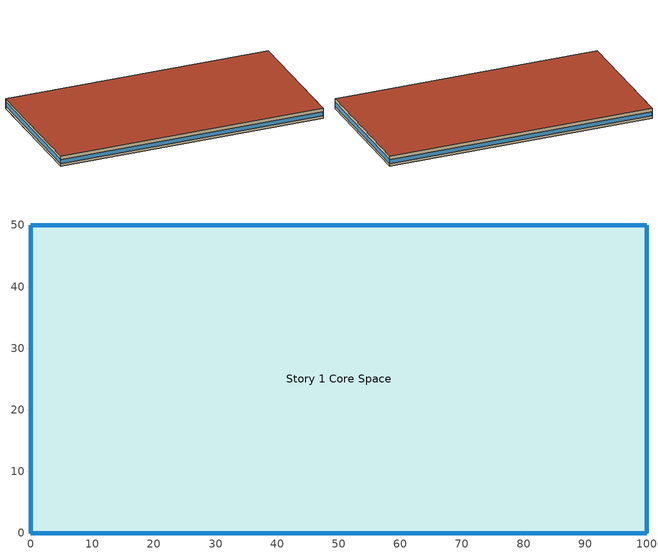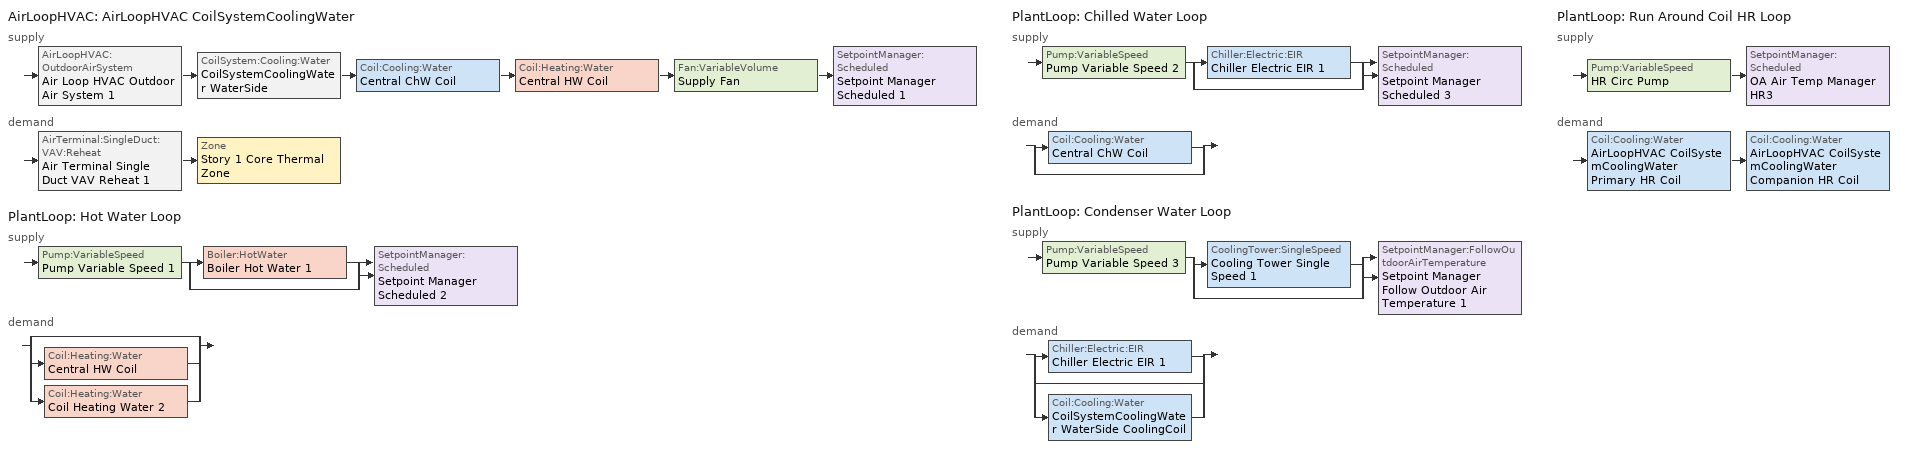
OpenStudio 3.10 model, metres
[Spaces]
Story 1 Core Space
 floor ground: 0,0 0,50 100,50 100,0 z0
 wall outside: 0,50 0,0 100,0 100,50 0,50 z0:4
 window: 0.03,0 99.97,0 / 100,0.03 100,49.97 / 99.97,50 0.03,50 / 0,49.97 0,0.03 z1:2.6
 roof outside: 100,0 100,50 0,50 0,0 z4
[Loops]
AirLoopHVAC 'AirLoopHVAC CoilSystemCoolingWater'
 supply: AirLoopHVAC:OutdoorAirSystem 'Air Loop HVAC Outdoor Air System 1' > CoilSystem:Cooling:Water 'CoilSystemCoolingWater WaterSide' > Coil:Cooling:Water 'Central ChW Coil' > Coil:Heating:Water 'Central HW Coil' > Fan:VariableVolume 'Supply Fan' > SetpointManager:Scheduled 'Setpoint Manager Scheduled 1'
 demand: AirTerminal:SingleDuct:VAV:Reheat 'Air Terminal Single Duct VAV Reheat 1' > Zone 'Story 1 Core Thermal Zone'
PlantLoop 'Hot Water Loop'
 supply: Pump:VariableSpeed 'Pump Variable Speed 1' > split
  | Boiler:HotWater 'Boiler Hot Water 1'
  | bypass
  join > SetpointManager:Scheduled 'Setpoint Manager Scheduled 2'
 demand: split
  | bypass
  | Coil:Heating:Water 'Central HW Coil'
  | Coil:Heating:Water 'Coil Heating Water 2'
PlantLoop 'Chilled Water Loop'
 supply: Pump:VariableSpeed 'Pump Variable Speed 2' > split
  | Chiller:Electric:EIR 'Chiller Electric EIR 1'
  | bypass
  join > SetpointManager:Scheduled 'Setpoint Manager Scheduled 3'
 demand: split
  | Coil:Cooling:Water 'Central ChW Coil'
  | bypass
PlantLoop 'Condenser Water Loop'
 supply: Pump:VariableSpeed 'Pump Variable Speed 3' > split
  | CoolingTower:SingleSpeed 'Cooling Tower Single Speed 1'
  | bypass
  join > SetpointManager:FollowOutdoorAirTemperature 'Setpoint Manager Follow Outdoor Air Temperature 1'
 demand: split
  | Chiller:Electric:EIR 'Chiller Electric EIR 1'
  | bypass
  | Coil:Cooling:Water 'CoilSystemCoolingWater WaterSide CoolingCoil'
PlantLoop 'Run Around Coil HR Loop'
 supply: Pump:VariableSpeed 'HR Circ Pump' > SetpointManager:Scheduled 'OA Air Temp Manager HR3'
 demand: Coil:Cooling:Water 'AirLoopHVAC CoilSystemCoolingWater Primary HR Coil' > Coil:Cooling:Water 'AirLoopHVAC CoilSystemCoolingWater Companion HR Coil'
[Building]
Building 1: Space Type=Baseline Model Space Type; Default Construction Set=ASHRAE_189.1-2009_ClimateZone 4-5 (mdoff)_ConstSet
[SizingPeriod:DesignDay] Barometric Pressure {Pa}=98934; Rain Indicator=No; Snow Indicator=No; Day of Month=21; Daylight Saving Time Indicator=No; Humidity Condition Type=Wetbulb; Dry-Bulb Temperature Range Modifier Type=DefaultMultipliers
Name | Maximum Dry-Bulb Temperature {C} | Daily Dry-Bulb Temperature Range {deltaC} | Wind Speed {m/s} | Wind Direction {deg} | Month | Day Type | Wetbulb or DewPoint at Maximum Dry-Bulb {C} | Solar Model Indicator | ASHRAE Clear Sky Optical Depth for Beam Irradiance | ASHRAE Clear Sky Optical Depth for Diffuse Irradiance | Sky Clearness
Chicago Ohare Intl Ap Ann Clg .4% Condns DB=>MWB | 33.3 | 10.5 | 5.2 | 230 | 7 | SummerDesignDay | 23.7 | ASHRAETau | 0.455 | 2.05
Chicago Ohare Intl Ap Ann Htg 99.6% Condns DB | -20 | 0 | 4.9 | 270 | 1 | WinterDesignDay | -20 | ASHRAEClearSky |  |  | 0
[DefaultConstructionSet]
ASHRAE_189.1-2009_ClimateZone 4-5 (mdoff)_ConstSet: Default Exterior Surface Constructions=ASHRAE_189.1-2009_ClimateZone 4-5 (mdoff)_Exterior_DefSurfCons; Default Interior Surface Constructions=000_Interior_DefSurfCons; Default Ground Contact Surface Constructions=000_Ground_DefSurfCons; Default Exterior SubSurface Constructions=ASHRAE_189.1-2009_ClimateZone 4-5 (mdoff)_Exterior_DefSubCons; Default Interior SubSurface Constructions=000_Interior_DefSubCons; Interior Partition Construction=000_Interior Partition
[DefaultSurfaceConstructions]
Name | Floor Construction | Wall Construction | Roof Ceiling Construction
ASHRAE_189.1-2009_ClimateZone 4-5 (mdoff)_Exterior_DefSurfCons | 000_ExtSlabCarpet_4in_ClimateZone 1-8 | ASHRAE_189.1-2009_ExtWall_SteelFrame_ClimateZone 4-8 | ASHRAE_189.1-2009_ExtRoof_IEAD_ClimateZone 2-5
000_Interior_DefSurfCons | 000_Interior Floor | 000_Interior Wall | 000_Interior Ceiling
000_Ground_DefSurfCons | 000_ExtSlabCarpet_4in_ClimateZone 1-8 | 000_ExtSlabCarpet_4in_ClimateZone 1-8 | 000_ExtSlabCarpet_4in_ClimateZone 1-8
[DefaultSubSurfaceConstructions] Glass Door Construction=000_Exterior Window; Skylight Construction=000_Exterior Window; Tubular Daylight Dome Construction=000_Interior Window; Tubular Daylight Diffuser Construction=000_Interior Window
Name | Fixed Window Construction | Operable Window Construction | Door Construction
ASHRAE_189.1-2009_ClimateZone 4-5 (mdoff)_Exterior_DefSubCons | ASHRAE_189.1-2009_ExtWindow_ClimateZone 4-5 | ASHRAE_189.1-2009_ExtWindow_ClimateZone 4-5 | 000_Exterior Door
000_Interior_DefSubCons | 000_Interior Window | 000_Interior Window | 000_Interior Door
[Construction]
000_Interior Partition; 000_Interior Door: 000_G05 25mm wood
000_ExtSlabCarpet_4in_ClimateZone 1-8: MAT-CC05 4 HW CONCRETE, CP02 CARPET PAD
ASHRAE_189.1-2009_ExtWall_SteelFrame_ClimateZone 4-8: MAT-SHEATH, Wall Insulation [39], 1/2IN Gypsum
ASHRAE_189.1-2009_ExtRoof_IEAD_ClimateZone 2-5: Roof Membrane, Roof Insulation [21], Metal Decking
000_Interior Floor: 000_F16 Acoustic tile, 000_F05 Ceiling air space resistance, 000_M11 100mm lightweight concrete
000_Interior Wall: 000_G01a 19mm gypsum board, 000_F04 Wall air space resistance, 000_G01a 19mm gypsum board
000_Interior Ceiling: 000_M11 100mm lightweight concrete, 000_F05 Ceiling air space resistance, 000_F16 Acoustic tile
ASHRAE_189.1-2009_ExtWindow_ClimateZone 4-5: Theoretical Glass [207]
000_Exterior Door: 000_F08 Metal surface, 000_I01 25mm insulation board
000_Exterior Window: 000_Clear 3mm, 000_Air 13mm, 000_Clear 3mm
000_Interior Window: 000_Clear 3mm
[Material]
Name | Roughness | Thickness {m} | Conductivity {W/m-K} | Density {kg/m3} | Specific Heat {J/kg-K} | Thermal Absorptance | Solar Absorptance | Visible Absorptance
000_G05 25mm wood | MediumSmooth | 0.0254 | 0.15 | 608 | 1630
MAT-CC05 4 HW CONCRETE | Rough | 0.1016 | 1.311 | 2240 | 836.8 | 0.9 | 0.7 | 0.7
Wall Insulation [39] | MediumRough | 0.1184 | 0.045 | 265 | 836.8 | 0.9 | 0.7 | 0.7
1/2IN Gypsum | Smooth | 0.0127 | 0.16 | 784.9 | 830 | 0.9 | 0.92 | 0.92
Roof Membrane | VeryRough | 0.0095 | 0.16 | 1121.29 | 1460 | 0.9 | 0.7 | 0.7
Roof Insulation [21] | MediumRough | 0.2105 | 0.049 | 265 | 836.8 | 0.9 | 0.7 | 0.7
Metal Decking | MediumSmooth | 0.0015 | 45.006 | 7680 | 418.4 | 0.9 | 0.7 | 0.3
000_F16 Acoustic tile | MediumSmooth | 0.0191 | 0.06 | 368 | 590
000_M11 100mm lightweight concrete | MediumRough | 0.1016 | 0.53 | 1280 | 840
000_G01a 19mm gypsum board | MediumSmooth | 0.019 | 0.16 | 800 | 1090
000_F08 Metal surface | Smooth | 0.0008 | 45.28 | 7824 | 500
000_I01 25mm insulation board | MediumRough | 0.0254 | 0.03 | 43 | 1210
[Material:NoMass] Thermal Absorptance=0.9; Solar Absorptance=0.7
Name | Roughness | Thermal Resistance {m2-K/W} | Visible Absorptance
CP02 CARPET PAD | VeryRough | 0.2165 | 0.8
MAT-SHEATH | Rough | 0.3626 | 0.7
[Material:AirGap]
Name | Thermal Resistance {m2-K/W}
000_F05 Ceiling air space resistance | 0.18
000_F04 Wall air space resistance | 0.15
[WindowMaterial:Glazing] Optical Data Type=SpectralAverage; Thickness {m}=0.003; Infrared Transmittance at Normal Incidence=0
Name | Solar Transmittance at Normal Incidence | Front Side Solar Reflectance at Normal Incidence | Back Side Solar Reflectance at Normal Incidence | Visible Transmittance at Normal Incidence | Front Side Visible Reflectance at Normal Incidence | Back Side Visible Reflectance at Normal Incidence | Front Side Infrared Hemispherical Emissivity | Back Side Infrared Hemispherical Emissivity | Conductivity {W/m-K} | Dirt Correction Factor for Solar and Visible Transmittance | Solar Diffusing
Theoretical Glass [207] | 0.3311 | 0.6189 | 0.6189 | 0.44 | 0.51 | 0.51 | 0.9 | 0.9 | 0.0133 | 1 | No
000_Clear 3mm | 0.837 | 0.075 | 0.075 | 0.898 | 0.081 | 0.081 | 0.84 | 0.84 | 0.9
[WindowMaterial:Gas]
000_Air 13mm: Gas Type=Air; Thickness {m}=0.0127
[BuildingStory]
Story 1: Nominal Z Coordinate {m}=0; Nominal Floor to Floor Height {m}=4
[Space]
Story 1 Core Space: Building Story=Story 1; Thermal Zone=Story 1 Core Thermal Zone
[ThermalZone]
Story 1 Core Thermal Zone: Thermostat=Thermostat Setpoint Dual Setpoint 1; Use Ideal Air Loads=No
[Sizing:Zone]
Story 1 Core Thermal Zone: Zone Cooling Design Supply Air Temperature Input Method=SupplyAirTemperature; Zone Cooling Design Supply Air Temperature {C}=14; Zone Cooling Design Supply Air Temperature Difference {deltaC}=11.11; Zone Heating Design Supply Air Temperature Input Method=SupplyAirTemperature; Zone Heating Design Supply Air Temperature {C}=40; Zone Heating Design Supply Air Temperature Difference {deltaC}=11.11; Zone Cooling Design Supply Air Humidity Ratio {kg-H2O/kg-air}=0.0085; Zone Heating Design Supply Air Humidity Ratio {kg-H2O/kg-air}=0.008; Cooling Design Air Flow Method=DesignDay; Heating Design Air Flow Method=DesignDay; Account for Dedicated Outdoor Air System=No; Dedicated Outdoor Air System Control Strategy=NeutralSupplyAir; Dedicated Outdoor Air Low Setpoint Temperature for Design {C}=autosize; Dedicated Outdoor Air High Setpoint Temperature for Design {C}=autosize; Zone Load Sizing Method=Sensible Load Only No Latent Load; Zone Latent Cooling Design Supply Air Humidity Ratio Input Method=HumidityRatioDifference; Zone Cooling Design Supply Air Humidity Ratio Difference {kgWater/kgDryAir}=0.005; Zone Latent Heating Design Supply Air Humidity Ratio Input Method=HumidityRatioDifference; Zone Humidification Design Supply Air Humidity Ratio Difference {kgWater/kgDryAir}=0.005; Sizing Option=Coincident
[Zone equipment]
Story 1 Core Thermal Zone: Air Terminal Single Duct VAV Reheat 1
[ThermostatSetpoint:DualSetpoint]
Thermostat Setpoint Dual Setpoint 1: Heating Setpoint Temperature Schedule=Heating Sch; Cooling Setpoint Temperature Schedule=Cooling Sch
[SpaceType]
Baseline Model Space Type: Default Schedule Set=Baseline Model Schedule Set; Design Specification Outdoor Air Object=Baseline Model OA
[DefaultScheduleSet]
Baseline Model Schedule Set: Number of People Schedule=Baseline Model People Lights and Equipment Schedule; People Activity Level Schedule=Baseline Model People Activity Schedule; Lighting Schedule=Baseline Model People Lights and Equipment Schedule; Electric Equipment Schedule=Baseline Model People Lights and Equipment Schedule; Infiltration Schedule=Baseline Model Infiltration Schedule
[DesignSpecification:OutdoorAir]
Baseline Model OA: Outdoor Air Method=Sum; Outdoor Air Flow per Person {m3/s-person}=0.00943895
[SpaceInfiltration:DesignFlowRate]
Baseline Model Infiltration: Space or SpaceType=Baseline Model Space Type; Design Flow Rate Calculation Method=Flow/ExteriorArea; Flow per Exterior Surface Area {m3/s-m2}=0.0003048; Density Basis=Outdoor
[People:Definition]
Baseline Model People Definition: Number of People Calculation Method=People/Area; People per Space Floor Area {person/m2}=0.0538196; Fraction Radiant=0.3
[People]
Baseline Model People: People Definition=Baseline Model People Definition; Space or SpaceType=Baseline Model Space Type; Multiplier=1
[Lights:Definition]
Baseline Model Lights Definition: Design Level Calculation Method=Watts/Area; Watts per Space Floor Area {W/m2}=10.7639
[Lights]
Baseline Model Lights: Lights Definition=Baseline Model Lights Definition; Space or SpaceType=Baseline Model Space Type; Fraction Replaceable=1
[ElectricEquipment:Definition]
Baseline Model Electric Equipment Definition: Design Level Calculation Method=Watts/Area; Watts per Space Floor Area {W/m2}=10.7639
[ElectricEquipment]
Baseline Model Electric Equipment: Electric Equipment Definition=Baseline Model Electric Equipment Definition; Space or SpaceType=Baseline Model Space Type
[AirLoopHVAC]
AirLoopHVAC CoilSystemCoolingWater: Availability Schedule=Always On Discrete; Design Supply Air Flow Rate {m3/s}=autosize; Design Return Air Flow Fraction of Supply Air Flow=1
[Sizing:System]
AirLoopHVAC CoilSystemCoolingWater: Central Heating Maximum System Air Flow Ratio=0.3; Preheat Design Temperature {C}=4.5; Preheat Design Humidity Ratio {kg-H2O/kg-Air}=0.008; Precool Design Temperature {C}=11; Precool Design Humidity Ratio {kg-H2O/kg-Air}=0.008; Central Cooling Design Supply Air Temperature {C}=12.8; Central Heating Design Supply Air Temperature {C}=16.7; 100% Outdoor Air in Cooling=No; 100% Outdoor Air in Heating=No; Central Cooling Design Supply Air Humidity Ratio {kg-H2O/kg-Air}=0.008; Zone Maximum Outdoor Air Fraction=1; Cooling Supply Air Flow Rate Per Floor Area {m3/s-m2}=0.00996765; Cooling Fraction of Autosized Cooling Supply Air Flow Rate=1; Cooling Supply Air Flow Rate Per Unit Cooling Capacity {m3/s-W}=3.94755e-05; Heating Supply Air Flow Rate Per Floor Area {m3/s-m2}=0.00996765; Heating Fraction of Autosized Heating Supply Air Flow Rate=1; Heating Fraction of Autosized Cooling Supply Air Flow Rate=1; Heating Supply Air Flow Rate Per Unit Heating Capacity {m3/s-W}=3.15882e-05; Cooling Design Capacity Method=CoolingDesignCapacity; Cooling Design Capacity {W}=autosize; Cooling Design Capacity Per Floor Area {W/m2}=234.7; Fraction of Autosized Cooling Design Capacity=1; Heating Design Capacity Method=HeatingDesignCapacity; Heating Design Capacity {W}=autosize; Heating Design Capacity Per Floor Area {W/m2}=157; Fraction of Autosized Heating Design Capacity=1; Central Cooling Capacity Control Method=VAV; Occupant Diversity=autosize
[Fan:VariableVolume]
Supply Fan: Availability Schedule=Always On Discrete; Fan Total Efficiency=0.6045; Pressure Rise {Pa}=500; Maximum Flow Rate {m3/s}=Autosize; Fan Power Minimum Flow Rate Input Method=FixedFlowRate; Fan Power Minimum Flow Fraction=0; Fan Power Minimum Air Flow Rate {m3/s}=0; Motor Efficiency=0.93; Motor In Airstream Fraction=1; Fan Power Coefficient 1=0.0407599; Fan Power Coefficient 2=0.088045; Fan Power Coefficient 3=-0.0729261; Fan Power Coefficient 4=0.94374; Fan Power Coefficient 5=0
[Coil:Heating:Water] Availability Schedule=Always On Discrete
Central HW Coil; Coil Heating Water 2
[Coil:Cooling:Water] Availability Schedule=Always On Discrete
Name | Design Inlet Water Temperature {C} | Design Inlet Air Temperature {C} | Design Outlet Air Temperature {C} | Design Inlet Air Humidity Ratio {kg-H2O/kg-air} | Design Outlet Air Humidity Ratio {kg-H2O/kg-air}
Central ChW Coil; AirLoopHVAC CoilSystemCoolingWater Primary HR Coil; AirLoopHVAC CoilSystemCoolingWater Companion HR Coil
CoilSystemCoolingWater WaterSide CoolingCoil | 11 | 34 | 16 | 0.009 | 0.009
[SetpointManager:Scheduled] Control Variable=Temperature
Name | Schedule | Setpoint Node or NodeList
Setpoint Manager Scheduled 1 | Deck_Temperature | AirLoopHVAC CoilSystemCoolingWater Supply Outlet Node
Setpoint Manager Scheduled 2 | Hot_Water_Temperature
Setpoint Manager Scheduled 3 | Chilled_Water_Temperature
OA Air Temp Manager HR1; OA Air Temp Manager HR2; OA Air Temp Manager HR3 | OA HR Supply Air Temp Sch
[Controller:OutdoorAir]
Controller Outdoor Air 1: Minimum Outdoor Air Flow Rate {m3/s}=0; Maximum Outdoor Air Flow Rate {m3/s}=Autosize; Economizer Control Type=NoEconomizer; Economizer Control Action Type=ModulateFlow; Economizer Maximum Limit Dry-Bulb Temperature {C}=28; Economizer Maximum Limit Enthalpy {J/kg}=64000; Economizer Minimum Limit Dry-Bulb Temperature {C}=-100; Lockout Type=NoLockout; Minimum Limit Type=FixedMinimum; Controller Mechanical Ventilation=Controller Mechanical Ventilation 1; High Humidity Control=No; High Humidity Outdoor Air Flow Ratio=1; Control High Indoor Humidity Based on Outdoor Humidity Ratio=Yes; Heat Recovery Bypass Control Type=BypassWhenWithinEconomizerLimits; Economizer Operation Staging=InterlockedWithMechanicalCooling
[Controller:MechanicalVentilation]
Controller Mechanical Ventilation 1: Availability Schedule=Always On Discrete
[AirLoopHVAC:OutdoorAirSystem]
Air Loop HVAC Outdoor Air System 1: Controller=Controller Outdoor Air 1
[PlantLoop] Glycol Concentration=0; Plant Loop Volume {m3}=Autocalculate; Load Distribution Scheme=Optimal
Name | Fluid Type
Hot Water Loop | Water
Chilled Water Loop; Condenser Water Loop; Run Around Coil HR Loop
[Sizing:Plant] Sizing Option=NonCoincident; Zone Timesteps in Averaging Window=1; Coincident Sizing Factor Mode=None
Name | Loop Type | Design Loop Exit Temperature {C} | Loop Design Temperature Difference {deltaC}
Hot Water Loop | Heating | 82 | 11
Chilled Water Loop | Cooling | 7.22 | 6.67
Condenser Water Loop | Condenser | 29.4 | 5.6
Run Around Coil HR Loop | Cooling | 7 | 4
[Pump:VariableSpeed] Pump Control Type=Intermittent; Skin Loss Radiative Fraction=0.5; Design Power Sizing Method=PowerPerFlowPerPressure; Design Electric Power per Unit Flow Rate {W/(m3/s)}=348701.1; Design Shaft Power per Unit Flow Rate per Unit Head {W-s/m3-Pa}=1.28205; Design Minimum Flow Rate Fraction=0
Name | Coefficient 1 of the Part Load Performance Curve | Coefficient 2 of the Part Load Performance Curve | Coefficient 3 of the Part Load Performance Curve | Coefficient 4 of the Part Load Performance Curve
Pump Variable Speed 1; Pump Variable Speed 2; Pump Variable Speed 3
HR Circ Pump | 0 | 1 | 0 | 0
[Boiler:HotWater]
Boiler Hot Water 1: Efficiency Curve Temperature Evaluation Variable=LeavingBoiler; Normalized Boiler Efficiency Curve=Boiler Efficiency; Water Outlet Upper Temperature Limit {C}=99; Boiler Flow Mode=ConstantFlow; On Cycle Parasitic Electric Load {W}=0; Off Cycle Parasitic Fuel Load {W}=0; Sizing Factor=1
[Controller:WaterCoil]
Name | Water Coil | Action
AirLoopHVAC CoilSystemCoolingWater Heating Coil Controller | Central HW Coil | Normal
Controller Water Coil 2 | Central ChW Coil | Reverse
[Chiller:Electric:EIR]
Chiller Electric EIR 1: Reference Capacity {W}=Autosize; Reference COP {W/W}=5.5; Reference Chilled Water Flow Rate {m3/s}=Autosize; Cooling Capacity Function of Temperature Curve=Curve Biquadratic 1; Electric Input to Cooling Output Ratio Function of Temperature Curve=Curve Biquadratic 2; Electric Input to Cooling Output Ratio Function of Part Load Ratio Curve=Curve Quadratic 1; Condenser Type=WaterCooled; Design Heat Recovery Water Flow Rate {m3/s}=Autosize; Basin Heater Setpoint Temperature {C}=10; Condenser Heat Recovery Relative Capacity Fraction=1; Condenser Flow Control=ConstantFlow; Condenser Minimum Flow Fraction=0.2; Thermosiphon Minimum Temperature Difference=0
[AirTerminal:SingleDuct:VAV:Reheat]
Air Terminal Single Duct VAV Reheat 1: Availability Schedule=Always On Discrete; Maximum Air Flow Rate {m3/s}=AutoSize; Zone Minimum Air Flow Input Method=Constant; Constant Minimum Air Flow Fraction=0.3; Fixed Minimum Air Flow Rate {m3/s}=0; Reheat Coil=Coil Heating Water 2; Maximum Hot Water or Steam Flow Rate {m3/s}=AutoSize; Minimum Hot Water or Steam Flow Rate {m3/s}=0; Convergence Tolerance=0.001; Damper Heating Action=Normal; Maximum Flow per Zone Floor Area During Reheat {m3/s-m2}=AutoSize; Maximum Flow Fraction During Reheat=AutoSize; Maximum Reheat Air Temperature {C}=35; Control For Outdoor Air=No
[CoolingTower:SingleSpeed]
Cooling Tower Single Speed 1: Design Water Flow Rate {m3/s}=autosize; Design Air Flow Rate {m3/s}=autosize; Fan Power at Design Air Flow Rate {W}=autosize; U-Factor Times Area Value at Design Air Flow Rate {W/K}=autosize; Air Flow Rate in Free Convection Regime {m3/s}=autosize; U-Factor Times Area Value at Free Convection Air Flow Rate {W/K}=autosize; Performance Input Method=UFactorTimesAreaAndDesignWaterFlowRate; Free Convection Capacity {W}=0; Basin Heater Capacity {W/K}=0; Basin Heater Setpoint Temperature {C}=2; Evaporation Loss Mode=LossFactor; Evaporation Loss Factor {percent/K}=0.2; Drift Loss Percent {percent}=0.008; Blowdown Calculation Mode=ConcentrationRatio; Blowdown Concentration Ratio=3; Capacity Control=FanCycling; Number of Cells=1; Cell Control=MinimalCell; Cell Minimum  Water Flow Rate Fraction=0.33; Cell Maximum Water Flow Rate Fraction=2.5; Sizing Factor=1; Free Convection Air Flow Rate Sizing Factor=0.1; Free Convection U-Factor Times Area Value Sizing Factor=0.1; Heat Rejection Capacity and Nominal Capacity Sizing Ratio=1.25; Free Convection Nominal Capacity Sizing Factor=0.1; Design Inlet Air Dry-Bulb Temperature {C}=35; Design Inlet Air Wet-Bulb Temperature {C}=25.6; Design Approach Temperature {deltaC}=autosize; Design Range Temperature {deltaC}=autosize
[SetpointManager:FollowOutdoorAirTemperature]
Setpoint Manager Follow Outdoor Air Temperature 1: Control Variable=Temperature; Reference Temperature Type=OutdoorAirWetBulb; Offset Temperature Difference {deltaC}=1.5; Maximum Setpoint Temperature {C}=80; Minimum Setpoint Temperature {C}=6
[CoilSystem:Cooling:Water] Availability Schedule=Always On Discrete; Dehumidification Control Type=None; Run on Sensible Load=Yes; Run on Latent Load=No; Economizer Lockout=Yes
Name | Cooling Coil | Minimum Air To Water Temperature Offset {deltaC} | Minimum Water Loop Temperature For Heat Recovery {C} | Companion Coil Used For Heat Recovery
CoilSystemCoolingWater WaterSide | CoilSystemCoolingWater WaterSide CoolingCoil | 0 | 0
CoilSystemCoolingWater WrapAround | AirLoopHVAC CoilSystemCoolingWater Primary HR Coil | 3 | 5 | AirLoopHVAC CoilSystemCoolingWater Companion HR Coil
[Schedule:Ruleset]
Name | Default Day Schedule | Summer Design Day Schedule | Winter Design Day Schedule
Cooling Sch | Cooling Sch Default
Heating Sch | Heating Sch Default
Baseline Model Infiltration Schedule | Baseline Model Infiltration Schedule Schedule All Days | Baseline Model Infiltration Schedule Summer Design Day | Baseline Model Infiltration Schedule Winter Design Day
Baseline Model People Lights and Equipment Schedule | Baseline Model People Lights and Equipment Schedule Schedule Week Day | Baseline Model People Lights and Equipment Schedule Summer Design Day | Baseline Model People Lights and Equipment Schedule Winter Design Day
Baseline Model People Activity Schedule | Baseline Model People Activity Schedule Default
Deck_Temperature | Deck_Temperature_Default | Deck_Temperature_Summer_Design_Day | Deck_Temperature_Winter_Design_Day
Hot_Water_Temperature | Hot_Water_Temperature_Default | Hot_Water_Temperature_Summer_Design_Day | Hot_Water_Temperature_Winter_Design_Day
Chilled_Water_Temperature | Chilled_Water_Temperature_Default | Chilled_Water_Temperature_Summer_Design_Day | Chilled_Water_Temperature_Winter_Design_Day
[Schedule:Day]
Cooling Sch Default: 24, 0, 28
Heating Sch Default: 24, 0, 24
Baseline Model Infiltration Schedule Schedule All Days: 6, 0, 1, 22, 0, 0.25, 24, 0, 1
Baseline Model Infiltration Schedule Winter Design Day; Baseline Model Infiltration Schedule Summer Design Day; Baseline Model People Lights and Equipment Schedule Summer Design Day: 24, 0, 1
Baseline Model People Lights and Equipment Schedule Schedule Week Day: 6, 0, 0, 7, 0, 0.1, 8, 0, 0.2, 12, 0, 0.95, 13, 0, 0.5, 17, 0, 0.95, 18, 0, 0.7, 20, 0, 0.4, 22, 0, 0.1, 24, 0, 0.05
Baseline Model People Lights and Equipment Schedule Winter Design Day; Baseline Model People Lights and Equipment Schedule Schedule Sunday: 24, 0, 0
Baseline Model People Lights and Equipment Schedule Saturday: 6, 0, 0, 8, 0, 0.1, 14, 0, 0.5, 17, 0, 0.1, 24, 0, 0
Baseline Model People Activity Schedule Default: 24, 0, 120
Deck_Temperature_Default; Deck_Temperature_Summer_Design_Day; Deck_Temperature_Winter_Design_Day: 24, 0, 12.8
Hot_Water_Temperature_Default; Hot_Water_Temperature_Summer_Design_Day; Hot_Water_Temperature_Winter_Design_Day: 24, 0, 67
Chilled_Water_Temperature_Default; Chilled_Water_Temperature_Summer_Design_Day; Chilled_Water_Temperature_Winter_Design_Day: 24, 0, 6.7
[Schedule:Rule] Schedule Ruleset=Baseline Model People Lights and Equipment Schedule
Name | Rule Order | Day Schedule | Apply Saturday | Apply Sunday
Baseline Model People Lights and Equipment Schedule Saturday Rule | 1 | Baseline Model People Lights and Equipment Schedule Saturday | Yes
Baseline Model People Lights and Equipment Schedule Sunday Rule | 0 | Baseline Model People Lights and Equipment Schedule Schedule Sunday |  | Yes
[Schedule:Constant]
Name | Value
Always On Discrete | 1
OA HR Supply Air Temp Sch | 4.5
[Curve:Biquadratic]
Name | Coefficient1 Constant | Coefficient2 x | Coefficient3 x**2 | Coefficient4 y | Coefficient5 y**2 | Coefficient6 x*y | Minimum Value of x | Maximum Value of x | Minimum Value of y | Maximum Value of y | Input Unit Type for X | Input Unit Type for Y | Output Unit Type
Boiler Efficiency | 1 | 0 | 0 | 0 | 0 | 0 | 0 | 1 | 0 | 1 | Dimensionless | Dimensionless | Dimensionless
Curve Biquadratic 1 | 0.258 | 0.0389 | -0.000217 | 0.0469 | -0.000943 | -0.000343 | 5 | 10 | 24 | 35
Curve Biquadratic 2 | 0.934 | -0.0582 | 0.0045 | 0.00243 | 0.000486 | -0.00122 | 5 | 10 | 24 | 35
[Curve:Quadratic]
Curve Quadratic 1: Coefficient1 Constant=0.222903; Coefficient2 x=0.313387; Coefficient3 x**2=0.46371; Minimum Value of x=0; Maximum Value of x=1
